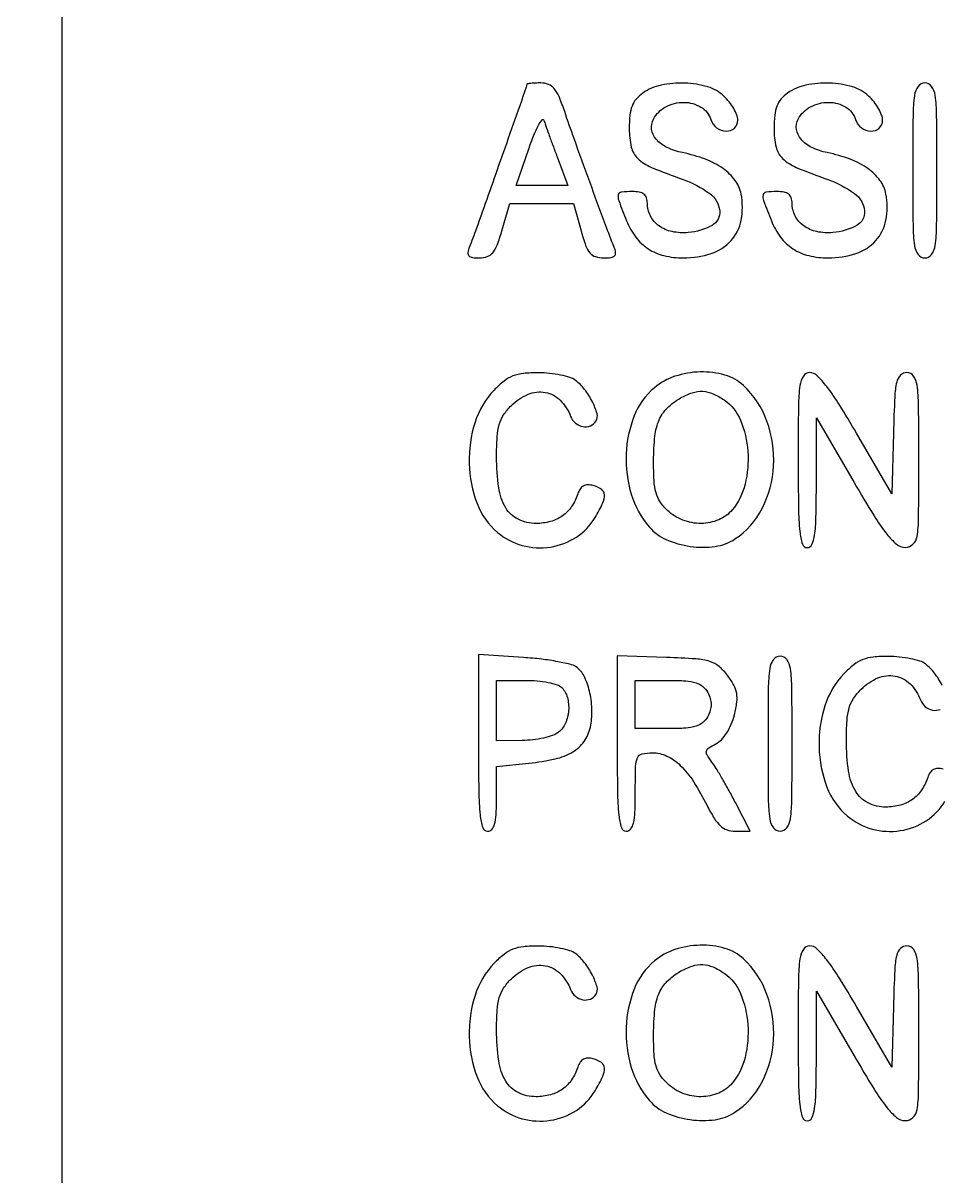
# Model space of a CAD drawing. Extents: x 0 to 1066, y 0 to 761.
# Drawn here: x 777.26 to 790.12, y 352.59 to 368.76 of the extents above; entities that cross this region are included whole.
import ezdxf

# ---------------------------------------------------------------- set-up
doc = ezdxf.new("R2010")
doc.units = 0
doc.header["$MEASUREMENT"] = 0

msp = doc.modelspace()

# ---------------------------------------------------------------- linework, layer by layer
for points in [[(183.390323, 95.266879, 0.000001), (192.989143, 95.254457, 0.000118)], [(329.859243, 95.267872, -0.000023), (352.558836, 95.240684, -0.000004), (375.624384, 95.211821, -0.198594)], [(479.458836, 95.240684, -0.000004), (502.524384, 95.211821, -0.198594)], [(710.559243, 95.267872, -0.000023), (733.258836, 95.240684, -0.000004), (756.324384, 95.211821, -0.198594)], [(416.092229, 95.24091, -0.000004), (439.072908, 95.212432, -0.198597)], [(542.992229, 95.24091, -0.000004), (565.972908, 95.212432, -0.198597)], [(606.442229, 95.24091, -0.000004), (629.422908, 95.212432, -0.198597)], [(669.892229, 95.24091, -0.000004), (692.872908, 95.212432, -0.198597)], [(790.153819, 359.479549, 0.046742), (790.045702, 359.65171, 0.065556), (789.917531, 359.779959, 0.088545), (789.840429, 359.819919, 0.025252), (789.709336, 359.853536, 0.02458), (789.554906, 359.877094, 0.023821), (789.397278, 359.885709, 0.026305), (789.18723, 359.876119, 0.068477), (789.040386, 359.840966, 0.074054), (788.915248, 359.769392, 0.034872), (788.777029, 359.64392, 0.114205), (788.509161, 359.19354, 0.083506), (788.426234, 358.615564, 0.085163), (788.536764, 358.053094, 0.127519), (788.825203, 357.647027, 0.108551), (789.171066, 357.465535, 0.105254), (789.565205, 357.442943, 0.106878), (789.929622, 357.582373, 0.11522), (790.192318, 357.857112, 0.021165)], [(790.166943, 358.304743, 0.067058), (790.090089, 358.314155, 0.120753), (790.028962, 358.298391, 0.12276), (789.982709, 358.256409, 0.07065), (789.949901, 358.188211, -0.072622), (789.863776, 358.010971, -0.089596), (789.735295, 357.880059, -0.08774), (789.566831, 357.800538, -0.066597), (789.363987, 357.7734, -0.114856), (789.113875, 357.831622, -0.145297), (788.940322, 357.992008, -0.099183), (788.840715, 358.274934, -0.035212), (788.8104, 358.704869, -0.014703), (788.818729, 358.988043, -0.055361), (788.848625, 359.162821, -0.07729), (788.910079, 359.295312, -0.049247), (789.018055, 359.426945, -0.096703), (789.251625, 359.584212, -0.146157), (789.493627, 359.610824, -0.15206), (789.703832, 359.50071, -0.107279), (789.849338, 359.27505, 0.127947), (789.915611, 359.180926, 0.131147), (790.01876, 359.132114, 0.142401), (790.126076, 359.143066, 0.159485)]]:
    msp.add_lwpolyline(points, format="xyb")
for points in [[(409.06215, 749.15415), (40.8618, 749.132981), (40.8618, 380.65769), (40.8618, 12.1824), (501.2973, 12.1824), (961.7328, 12.1824), (961.7328, 380.646631), (961.7328, 749.110861), (961.41555, 749.1633, 0.040886), (961.153339, 749.184871, 0.000002), (934.190609, 749.194398, 0.000089), (904.448031, 749.199508, 0.000054), (869.1804, 749.195529, -0.000029), (813.61687, 749.186499, -0.000004), (696.10453, 749.175037, -0.000004), (556.774728, 749.163736, -0.000004)], [(784.326595, 367.90425, -0.084799), (784.320091, 367.866234, -0.000052), (783.95412, 366.827462, -0.000388), (783.618576, 365.877728, -0.009822), (783.521575, 365.62005, 0.060048), (783.501983, 365.546319, 0.230938), (783.516232, 365.502462, 0.170663), (783.564325, 365.478354, 0.031659), (783.664579, 365.472, 0.086283), (783.772694, 365.490797, 0.134827), (783.849523, 365.544759, 0.082591), (783.911596, 365.65177, 0.018432), (783.979068, 365.8527), (784.091476, 366.2334), (784.536443, 366.2334), (784.981411, 366.2334), (785.088, 365.8527, 0.017944), (785.153385, 365.64779, 0.087286), (785.213612, 365.542331, 0.141822), (785.290834, 365.489952, 0.078722), (785.404146, 365.472, 0.029308), (785.509292, 365.478168, 0.166988), (785.559022, 365.502076, 0.236769), (785.573864, 365.545866, 0.061225), (785.55409, 365.62005, -0.006965), (785.431801, 365.936406, -0.001209), (785.210545, 366.53784, -0.001323), (784.990817, 367.144587, -0.005089), (784.859052, 367.52355, 0.017403), (784.780281, 367.7333, 0.074917), (784.711522, 367.847075, 0.125362), (784.631816, 367.904972, 0.094981), (784.525249, 367.9254, 0.00999), (784.449084, 367.923878, 0.016528), (784.384952, 367.919187, 0.010464), (784.333848, 367.912662, 0.371455)], [(785.95515, 367.783744, 0.064007), (785.862352, 367.699532, 0.085808), (785.804551, 367.601965, 0.066535), (785.774034, 367.472074, 0.024477), (785.7648, 367.283558, 0.055339), (785.793437, 367.025612, 0.149321), (785.883673, 366.867124, 0.090969), (786.077444, 366.741462, 0.013145), (786.518897, 366.571457, -0.070637), (786.893395, 366.375369, -0.215768), (787.033151, 366.132624, -0.299828), (786.925396, 365.928264, -0.104684), (786.591604, 365.82707, -0.073735), (786.365138, 365.841005, -0.104161), (786.180847, 365.922473, -0.119079), (786.061523, 366.061312, -0.118782), (786.0186, 366.239443, 0.082235), (786.006146, 366.314652, 0.147435), (785.970033, 366.365134, 0.119852), (785.905824, 366.393694, 0.045016), (785.8071, 366.4026, 0.028442), (785.652693, 366.39381, 0.327023), (785.610592, 366.354913, 0.139119), (785.617229, 366.275742, 0.005125), (785.727089, 365.992801, 0.065244), (785.855877, 365.763052, 0.088006), (786.029242, 365.600238, 0.085852), (786.25154, 365.504365, 0.059042), (786.524673, 365.472, 0.079385), (786.913877, 365.534186, 0.130563), (787.191688, 365.714824, 0.137881), (787.333828, 366.001302, 0.093265), (787.334028, 366.368047, 0.114024), (787.250495, 366.558928, 0.079467), (787.08147, 366.723686, 0.063948), (786.832122, 366.8555, 0.038754), (786.510966, 366.948234, -0.060203), (786.294287, 367.020977, -0.103319), (786.143206, 367.135845, -0.141227), (786.078842, 367.274635, -0.162669), (786.103278, 367.417946, -0.149104), (786.277037, 367.591003, -0.123853), (786.531431, 367.653498, -0.133716), (786.770753, 367.5869, -0.183571), (786.908273, 367.413472, 0.153609), (786.990187, 367.296812, 0.157876), (787.123216, 367.249661, 0.194842), (787.239196, 367.292972, 0.210147), (787.2876, 367.403053, 0.093821), (787.273933, 367.475246, 0.037607), (787.230083, 367.56617, 0.035541), (787.166723, 367.659663, 0.037508), (787.091797, 367.741453, 0.118482), (786.86607, 367.870194, 0.061394), (786.543723, 367.922156, 0.060569), (786.211556, 367.894254, 0.10142)], [(787.98555, 367.783744, 0.064007), (787.892752, 367.699532, 0.085808), (787.834951, 367.601965, 0.066535), (787.804434, 367.472074, 0.024477), (787.7952, 367.283558, 0.055339), (787.823837, 367.025612, 0.149321), (787.914073, 366.867124, 0.090969), (788.107844, 366.741462, 0.013145), (788.549297, 366.571457, -0.070637), (788.923795, 366.375369, -0.215768), (789.063551, 366.132624, -0.299828), (788.955796, 365.928264, -0.104684), (788.622004, 365.82707, -0.073735), (788.395538, 365.841005, -0.104161), (788.211247, 365.922473, -0.119079), (788.091923, 366.061312, -0.118782), (788.049, 366.239443, 0.082235), (788.036546, 366.314652, 0.147435), (788.000433, 366.365134, 0.119852), (787.936224, 366.393694, 0.045016), (787.8375, 366.4026, 0.028442), (787.683093, 366.39381, 0.327023), (787.640992, 366.354913, 0.139119), (787.647629, 366.275742, 0.005125), (787.757489, 365.992801, 0.065244), (787.886277, 365.763052, 0.088006), (788.059642, 365.600238, 0.085852), (788.28194, 365.504365, 0.059042), (788.555073, 365.472, 0.079385), (788.944277, 365.534186, 0.130563), (789.222088, 365.714824, 0.137881), (789.364228, 366.001302, 0.093265), (789.364428, 366.368047, 0.114024), (789.280895, 366.558928, 0.079467), (789.11187, 366.723686, 0.063948), (788.862522, 366.8555, 0.038754), (788.541366, 366.948234, -0.060203), (788.324687, 367.020977, -0.103319), (788.173606, 367.135845, -0.141227), (788.109242, 367.274635, -0.162669), (788.133678, 367.417946, -0.149104), (788.307437, 367.591003, -0.123853), (788.561831, 367.653498, -0.133716), (788.801153, 367.5869, -0.183571), (788.938673, 367.413472, 0.153609), (789.020587, 367.296812, 0.157876), (789.153616, 367.249661, 0.194842), (789.269596, 367.292972, 0.210147), (789.318, 367.403053, 0.093821), (789.304333, 367.475246, 0.037607), (789.260483, 367.56617, 0.035541), (789.197123, 367.659663, 0.037508), (789.122197, 367.741453, 0.118482), (788.89647, 367.870194, 0.061394), (788.574123, 367.922156, 0.060569), (788.241956, 367.894254, 0.10142)], [(789.741, 366.6987, 0.002322), (789.744589, 365.925838, 0.031956), (789.765067, 365.646487, 0.123223), (789.815878, 365.520109, 0.240299), (789.9102, 365.472, 0.240299), (790.004522, 365.520109, 0.123223), (790.055333, 365.646487, 0.031956), (790.075811, 365.925838, 0.002322), (790.0794, 366.6987, 0.002322), (790.075811, 367.471562, 0.031956), (790.055333, 367.750912, 0.123223), (790.004522, 367.877291, 0.240299), (789.9102, 367.9254, 0.240299), (789.815878, 367.877291, 0.123223), (789.765067, 367.750912, 0.031956), (789.744589, 367.471562, 0.002322)], [(784.752755, 366.88905), (784.902544, 366.4872), (784.540238, 366.4872), (784.177932, 366.4872), (784.355743, 367.001618, -0.011999), (784.426493, 367.191424, -0.026422), (784.491517, 367.331859, -0.047278), (784.541834, 367.408501, -0.601846), (784.56826, 367.403468, 0.009837), (784.590096, 367.337295, 0.001488), (784.636771, 367.205923, 0.001668), (784.692862, 367.051156, 0.001442)], [(783.870229, 363.62012, 0.114205), (783.602361, 363.16974, 0.083506), (783.519434, 362.591764, 0.085163), (783.629964, 362.029294, 0.127519), (783.918403, 361.623227, 0.108551), (784.264266, 361.441735, 0.105254), (784.658405, 361.419143, 0.106878), (785.022822, 361.558573, 0.11522), (785.285518, 361.833312, 0.021165), (785.394199, 362.036461, 0.127063), (785.417365, 362.153049, 0.232712), (785.374627, 362.228758, 0.086167), (785.260143, 362.280943, 0.067058), (785.183289, 362.290355, 0.120753), (785.122162, 362.274591, 0.12276), (785.075909, 362.232609, 0.07065), (785.043101, 362.164411, -0.072622), (784.956976, 361.987171, -0.089596), (784.828495, 361.856259, -0.08774), (784.660031, 361.776738, -0.066597), (784.457187, 361.7496, -0.114856), (784.207075, 361.807822, -0.145297), (784.033522, 361.968208, -0.099183), (783.933915, 362.251134, -0.035212), (783.9036, 362.681069, -0.014703), (783.911929, 362.964243, -0.055361), (783.941825, 363.139021, -0.07729), (784.003279, 363.271512, -0.049247), (784.111255, 363.403145, -0.096703), (784.344825, 363.560412, -0.146157), (784.586827, 363.587024, -0.15206), (784.797032, 363.47691, -0.107279), (784.942538, 363.25125, 0.127947), (785.008811, 363.157126, 0.131147), (785.11196, 363.108314, 0.142401), (785.219276, 363.119266, 0.159485), (785.298419, 363.186052, 0.211029), (785.312563, 363.288173, 0.047286), (785.247019, 363.455749, 0.046742), (785.138902, 363.62791, 0.065556), (785.010731, 363.756159, 0.088545), (784.933629, 363.796119, 0.025252), (784.802536, 363.829736, 0.02458), (784.648106, 363.853294, 0.023821), (784.490478, 363.861909, 0.026305), (784.28043, 363.852319, 0.068477), (784.133586, 363.817166, 0.074054), (784.008448, 363.745592, 0.034872)], [(786.118003, 363.652573, 0.123885), (785.834812, 363.259877, 0.085485), (785.721237, 362.720957, 0.082885), (785.793708, 362.158936, 0.104562), (786.045439, 361.700326, 0.111799), (786.283409, 361.523975, 0.06908), (786.619808, 361.428281, 0.069045), (786.969765, 361.427815, 0.111332), (787.247682, 361.531881, 0.131426), (787.628439, 361.95786, 0.103697), (787.788854, 362.557511, 0.101152), (787.69619, 363.183853, 0.118621), (787.365571, 363.683419, 0.118666), (787.105835, 363.830001, 0.075716), (786.760156, 363.873938, 0.073305), (786.405141, 363.812607, 0.095814)], [(788.1336, 362.6379, 0.003213), (788.137928, 361.964379, 0.022561), (788.156938, 361.6368, 0.049302), (788.192853, 361.461077, 0.328801), (788.2605, 361.4112, 0.295501), (788.325872, 361.453531, 0.070336), (788.363606, 361.584231, 0.029944), (788.38364, 361.831794, 0.004715), (788.389237, 362.32065), (788.391074, 363.2301), (788.917987, 362.323957, 0.006242), (789.197361, 361.857024, 0.029041), (789.377082, 361.599737, 0.052989), (789.514326, 361.459238, 0.170079), (789.63525, 361.414507, 0.199339), (789.743531, 361.457273, 0.163117), (789.801225, 361.568706, 0.036571), (789.822304, 361.827581, 0.002034), (789.8256, 362.6379, 0.002367), (789.821969, 363.405072, 0.031318), (789.801584, 363.687383, 0.117824), (789.751777, 363.816077, 0.246563), (789.65936, 363.8646, 0.195513), (789.568555, 363.827682, 0.145553), (789.515252, 363.732256, 0.043894), (789.487739, 363.525993, 0.004128), (789.46901, 363.014718), (789.4449, 362.164836), (788.951717, 363.014718, 0.007787), (788.711638, 363.413983, 0.025041), (788.534801, 363.66861, 0.035073), (788.396947, 363.823518, 0.195814), (788.296067, 363.8646, 0.254619), (788.206061, 363.815588, 0.110911), (788.157551, 363.683758, 0.030502), (788.137287, 363.397586, 0.002427)], [(787.097097, 363.480839, -0.143223), (787.324798, 363.196523, -0.079931), (787.42726, 362.761353, -0.077332), (787.389065, 362.300218, -0.11509), (787.207796, 361.93995, -0.119537), (787.019384, 361.800395, -0.098447), (786.773727, 361.749752, -0.09388), (786.517277, 361.796462, -0.097006), (786.299003, 361.933547, -0.056872), (786.198083, 362.05264, -0.080028), (786.140187, 362.178996, -0.054705), (786.112363, 362.350724, -0.014142), (786.105891, 362.631497, -0.025001), (786.124955, 362.976355, -0.075567), (786.184382, 363.203338, -0.098225), (786.297837, 363.368205, -0.062967), (786.4839, 363.508619, -0.051006), (786.648666, 363.581958, -0.090781), (786.795314, 363.601995, -0.090761), (786.939571, 363.568781, -0.050966)], [(783.6498, 358.672826, 0.003177), (783.654121, 357.992844, 0.022367), (783.673118, 357.662454, 0.048715), (783.70898, 357.485102, 0.329705), (783.7767, 357.435, 0.208378), (783.837043, 357.46129, 0.11961), (783.876531, 357.531727, 0.055661), (783.897906, 357.662799, 0.012613), (783.9036, 357.888464), (783.9036, 358.341928), (784.35855, 358.388883, 0.029754), (784.724321, 358.448788, 0.076952), (784.972388, 358.546557, 0.106873), (785.130428, 358.691432, 0.100256), (785.219012, 358.89192, 0.058942), (785.241983, 359.124486, 0.048856), (785.21294, 359.371741, 0.051542), (785.141641, 359.588671, 0.114883), (785.037197, 359.726257, 0.111025), (784.953735, 359.768819, 0.015594), (784.763766, 359.81115, 0.017167), (784.532129, 359.847044, 0.01383), (784.281235, 359.870128), (783.6498, 359.910651)], [(785.5956, 358.665121, 0.003202), (785.599926, 357.989613, 0.022501), (785.618932, 357.66117, 0.049121), (785.65483, 357.484947, 0.329081), (785.7225, 357.435, 0.232029), (785.784237, 357.46528, 0.108427), (785.823369, 357.5478, 0.047315), (785.844101, 357.703657, 0.00942), (785.8494, 357.9849, -0.00595), (785.853707, 358.346865, -0.096871), (785.879744, 358.464998, -0.238613), (785.94441, 358.518615, -0.056005), (786.088453, 358.5348, -0.111153), (786.289905, 358.489456, -0.081177), (786.47922, 358.358601, -0.058854), (786.66491, 358.131971, -0.025924), (786.856772, 357.79455, 0.021841), (786.956516, 357.615753, 0.069009), (787.04367, 357.510227, 0.100305), (787.136178, 357.454432, 0.085906), (787.248445, 357.435), (787.45965, 357.435), (787.253473, 357.83685, 0.006834), (787.165406, 358.002872, 0.006481), (787.071298, 358.169412, 0.006451), (786.984251, 358.31456, 0.022591), (786.922827, 358.404675, -0.02569), (786.856248, 358.503664, -0.192002), (786.847329, 358.558464, -0.198014), (786.878663, 358.60339, -0.027525), (786.979528, 358.660575, 0.089041), (787.057481, 358.718414, 0.046566), (787.131998, 358.814076, 0.042448), (787.195234, 358.934402, 0.038847), (787.239464, 359.067263, 0.026721), (787.273434, 359.243622, 0.076578), (787.271442, 359.368041, 0.082928), (787.232416, 359.480384, 0.035157), (787.146072, 359.615062, 0.057331), (787.023502, 359.74534, 0.10358), (786.895117, 359.814632, 0.055706), (786.699985, 359.849574, 0.007564), (786.284758, 359.870671), (785.5956, 359.895243)], [(787.7106, 358.6617, 0.002322), (787.714189, 357.888838, 0.031956), (787.734667, 357.609488, 0.123223), (787.785478, 357.483109, 0.240299), (787.8798, 357.435, 0.240299), (787.974122, 357.483109, 0.123223), (788.024933, 357.609488, 0.031956), (788.045411, 357.888838, 0.002322), (788.049, 358.6617, 0.002322), (788.045411, 359.434562, 0.031956), (788.024933, 359.713912, 0.123223), (787.974122, 359.840291, 0.240299), (787.8798, 359.8884, 0.240299), (787.785478, 359.840291, 0.123223), (787.734667, 359.713912, 0.031956), (787.714189, 359.434562, 0.002322)], [(784.81728, 359.44848, -0.13151), (784.896434, 359.311469, -0.084316), (784.9138, 359.127515, -0.084006), (784.869413, 358.947481, -0.128741), (784.77075, 358.821767, -0.079472), (784.689395, 358.778301, -0.027293), (784.560572, 358.741604, -0.026323), (784.411663, 358.715996, -0.027554), (784.26315, 358.706691), (783.9036, 358.704), (783.9036, 359.127), (783.9036, 359.55), (784.30968, 359.55, -0.022886), (784.472585, 359.54254, -0.026473), (784.626295, 359.520178, -0.026952), (784.752495, 359.487781, -0.120635)], [(786.8646, 359.3808, -0.049536), (786.900762, 359.293426, -0.073486), (786.912853, 359.2116, -0.073486), (786.900762, 359.129774, -0.049536), (786.8646, 359.0424, -0.09537), (786.795705, 358.957475, -0.100861), (786.701466, 358.906233, -0.059921), (786.556432, 358.880248, -0.014397), (786.311723, 358.8732), (785.8494, 358.8732), (785.8494, 359.2116), (785.8494, 359.55), (786.311723, 359.55, -0.014397), (786.556432, 359.542952, -0.059921), (786.701466, 359.516967, -0.100861), (786.795705, 359.465725, -0.09537)], [(783.870229, 355.58312, 0.114205), (783.602361, 355.13274, 0.083506), (783.519434, 354.554764, 0.085163), (783.629964, 353.992294, 0.127519), (783.918403, 353.586227, 0.108551), (784.264266, 353.404735, 0.105254), (784.658405, 353.382143, 0.106878), (785.022822, 353.521573, 0.11522), (785.285518, 353.796312, 0.021165), (785.394199, 353.999461, 0.127063), (785.417365, 354.116049, 0.232712), (785.374627, 354.191758, 0.086167), (785.260143, 354.243943, 0.067058), (785.183289, 354.253355, 0.120753), (785.122162, 354.237591, 0.12276), (785.075909, 354.195609, 0.07065), (785.043101, 354.127411, -0.072622), (784.956976, 353.950171, -0.089596), (784.828495, 353.819259, -0.08774), (784.660031, 353.739738, -0.066597), (784.457187, 353.7126, -0.114856), (784.207075, 353.770822, -0.145297), (784.033522, 353.931208, -0.099183), (783.933915, 354.214134, -0.035212), (783.9036, 354.644069, -0.014703), (783.911929, 354.927243, -0.055361), (783.941825, 355.102021, -0.07729), (784.003279, 355.234512, -0.049247), (784.111255, 355.366145, -0.096703), (784.344825, 355.523412, -0.146157), (784.586827, 355.550024, -0.15206), (784.797032, 355.43991, -0.107279), (784.942538, 355.21425, 0.127947), (785.008811, 355.120126, 0.131147), (785.11196, 355.071314, 0.142401), (785.219276, 355.082266, 0.159485), (785.298419, 355.149052, 0.211029), (785.312563, 355.251173, 0.047286), (785.247019, 355.418749, 0.046742), (785.138902, 355.59091, 0.065556), (785.010731, 355.719159, 0.088545), (784.933629, 355.759119, 0.025252), (784.802536, 355.792736, 0.02458), (784.648106, 355.816294, 0.023821), (784.490478, 355.824909, 0.026305), (784.28043, 355.815319, 0.068477), (784.133586, 355.780166, 0.074054), (784.008448, 355.708592, 0.034872)], [(786.118003, 355.615573, 0.123885), (785.834812, 355.222877, 0.085485), (785.721237, 354.683957, 0.082885), (785.793708, 354.121936, 0.104562), (786.045439, 353.663326, 0.111799), (786.283409, 353.486975, 0.06908), (786.619808, 353.391281, 0.069045), (786.969765, 353.390815, 0.111332), (787.247682, 353.494881, 0.131426), (787.628439, 353.92086, 0.103697), (787.788854, 354.520511, 0.101152), (787.69619, 355.146853, 0.118621), (787.365571, 355.646419, 0.118666), (787.105835, 355.793001, 0.075716), (786.760156, 355.836938, 0.073305), (786.405141, 355.775607, 0.095814)], [(788.1336, 354.6009, 0.003213), (788.137928, 353.927379, 0.022561), (788.156938, 353.5998, 0.049302), (788.192853, 353.424077, 0.328801), (788.2605, 353.3742, 0.295501), (788.325872, 353.416531, 0.070336), (788.363606, 353.547231, 0.029944), (788.38364, 353.794794, 0.004715), (788.389237, 354.28365), (788.391074, 355.1931), (788.917987, 354.286957, 0.006242), (789.197361, 353.820024, 0.029041), (789.377082, 353.562737, 0.052989), (789.514326, 353.422238, 0.170079), (789.63525, 353.377507, 0.199339), (789.743531, 353.420273, 0.163117), (789.801225, 353.531706, 0.036571), (789.822304, 353.790581, 0.002034), (789.8256, 354.6009, 0.002367), (789.821969, 355.368072, 0.031318), (789.801584, 355.650383, 0.117824), (789.751777, 355.779077, 0.246563), (789.65936, 355.8276, 0.195513), (789.568555, 355.790682, 0.145553), (789.515252, 355.695256, 0.043894), (789.487739, 355.488993, 0.004128), (789.46901, 354.977718), (789.4449, 354.127836), (788.951717, 354.977718, 0.007787), (788.711638, 355.376983, 0.025041), (788.534801, 355.63161, 0.035073), (788.396947, 355.786518, 0.195814), (788.296067, 355.8276, 0.254619), (788.206061, 355.778588, 0.110911), (788.157551, 355.646758, 0.030502), (788.137287, 355.360586, 0.002427)], [(787.097097, 355.443839, -0.143223), (787.324798, 355.159523, -0.079931), (787.42726, 354.724353, -0.077332), (787.389065, 354.263218, -0.11509), (787.207796, 353.90295, -0.119537), (787.019384, 353.763395, -0.098447), (786.773727, 353.712752, -0.09388), (786.517277, 353.759462, -0.097006), (786.299003, 353.896547, -0.056872), (786.198083, 354.01564, -0.080028), (786.140187, 354.141996, -0.054705), (786.112363, 354.313724, -0.014142), (786.105891, 354.594497, -0.025001), (786.124955, 354.939355, -0.075567), (786.184382, 355.166338, -0.098225), (786.297837, 355.331205, -0.062967), (786.4839, 355.471619, -0.051006), (786.648666, 355.544958, -0.090781), (786.795314, 355.564995, -0.090761), (786.939571, 355.531781, -0.050966)]]:
    msp.add_lwpolyline(points, format="xyb", close=True)
msp.add_lwpolyline([(960.8868, 363.3147), (960.8868, 336.9618), (869.3496, 336.9618), (777.8124, 336.9618), (777.8124, 363.3147), (777.8124, 389.6676), (869.3496, 389.6676), (960.8868, 389.6676)], close=True)

doc.saveas('drawing.dxf')
